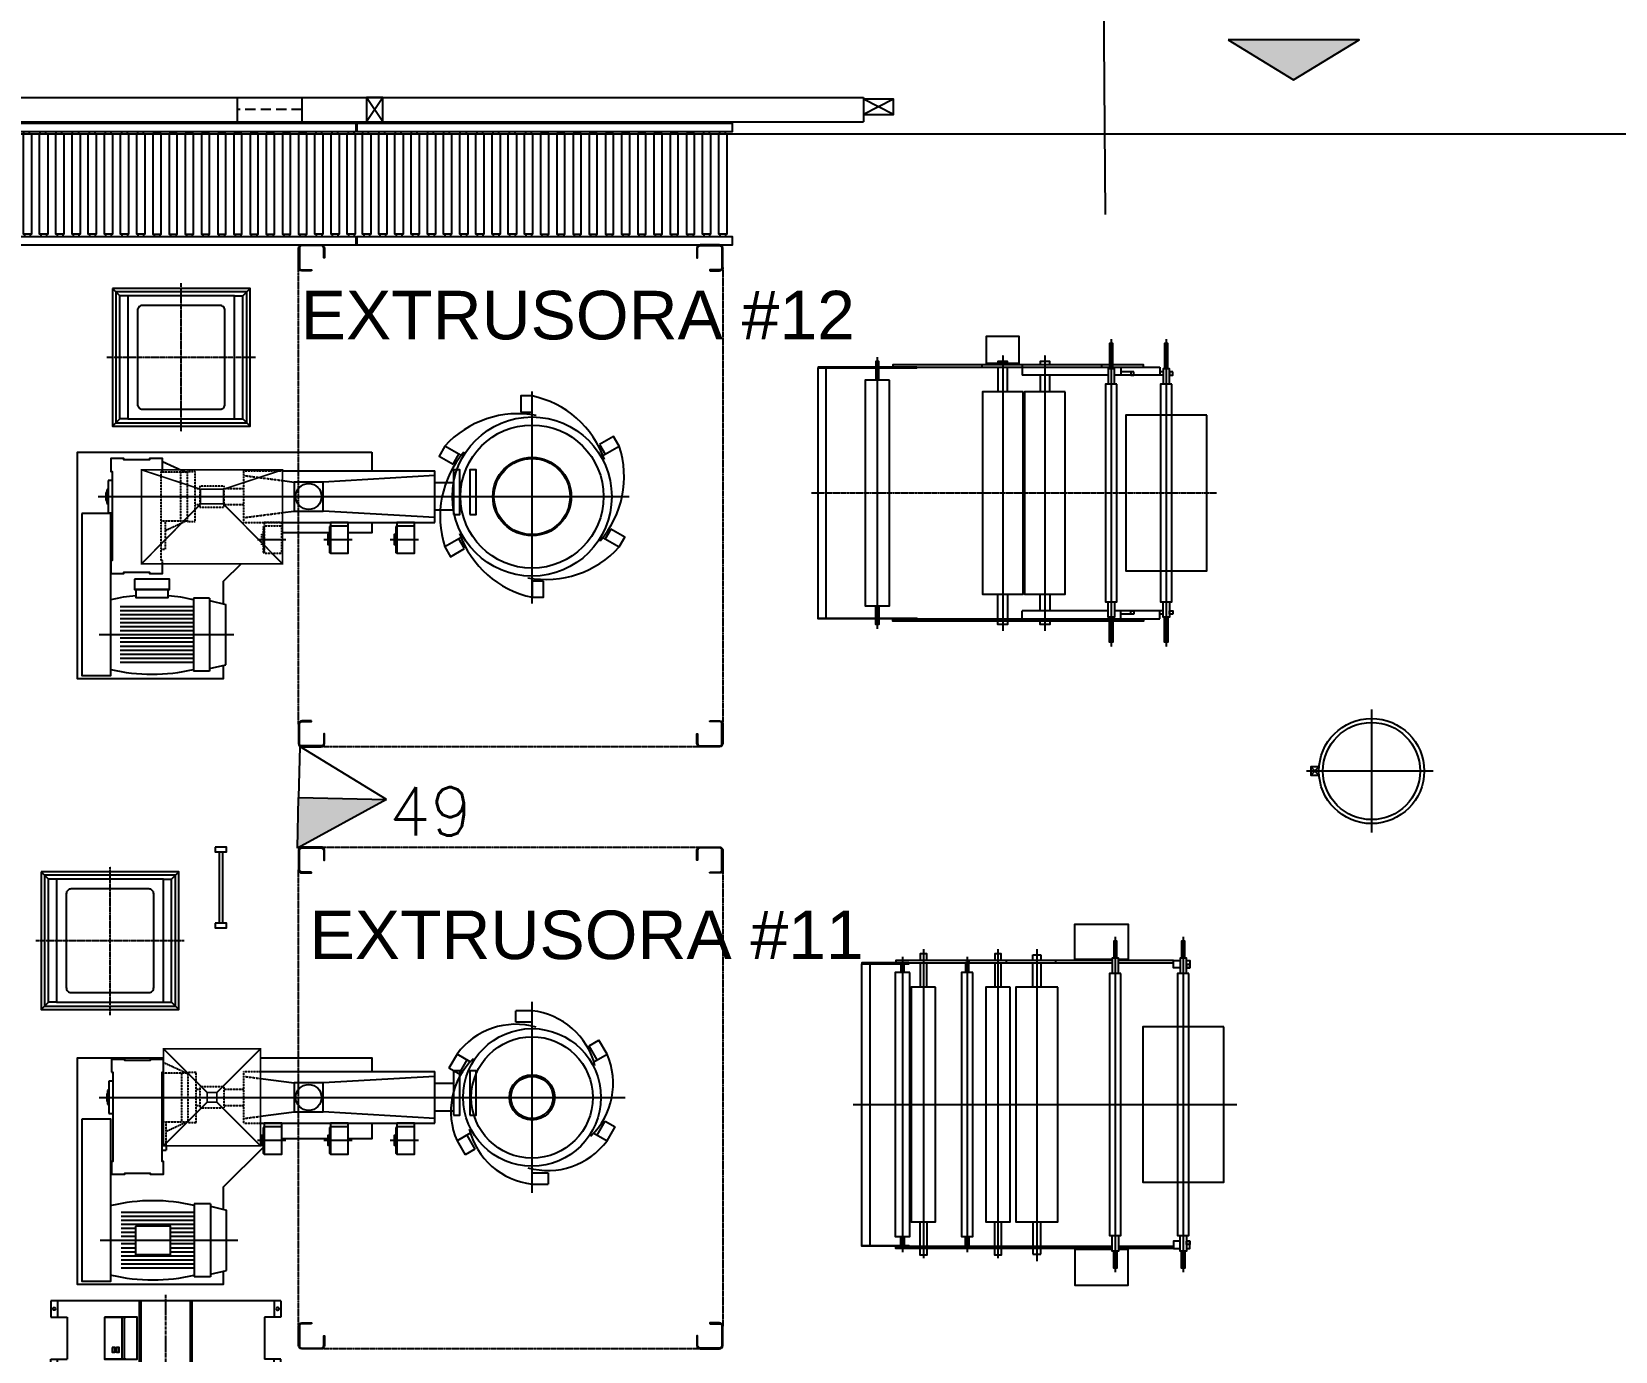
# Model space of a CAD drawing. Header units: millimetres. Extents: x -107 to 237943, y 136 to 168336.
# Drawn here: x 59590 to 69373, y 114194 to 122346 of the extents above; entities that cross this region are included whole.
import ezdxf

# ---------------------------------------------------------------- set-up
doc = ezdxf.new("R2010")
doc.units = ezdxf.units.MM
for name, pattern in [('CENTER2', [28.575, 19.05, -3.175, 3.175, -3.175]), ('DASHED2', [0.375, 0.25, -0.125]), ('HIDDEN2', [4.7625, 3.175, -1.5875])]:
    doc.linetypes.add(name, pattern=pattern)
for name, color, linetype in [('edificios', 7, 'Continuous'), ('estructura metálica', 7, 'Continuous'), ('Extintores CO2', 1, 'Continuous'), ('Extintores pqs', 5, 'Continuous'), ('Hidrantes', 5, 'Continuous'), ('maquinaria', 7, 'Continuous'), ('textos', 7, 'Continuous')]:
    doc.layers.add(name, color=color, linetype=linetype)
doc.layers.add('Evacuación', color=94, linetype='DASHED2', lineweight=35)
doc.layers.add('Línea Hidrante', color=1, linetype='Continuous', lineweight=60)
doc.styles.get("Standard").update_dxf_attribs({"font": 'romans.shx', "width": 0.87})
doc.styles.add('style1', font='arial.ttf')

# ---------------------------------------------------------------- blocks, each defined once
blk = doc.blocks.new('tr 1')
at = {"layer": 'maquinaria', "color": 34}
for p, q in [((-310, 2397.5), (-325, 2397.5)), ((310, 2402.5), (325, 2402.5)), ((-310, 2342.5), (-325, 2342.5)), ((-310, 2307.5), (-325, 2307.5)), ((310, 2342.5), (325, 2342.5)), ((310, 2307.5), (325, 2307.5)), ((-310, 2242.5), (-325, 2242.5)), ((-310, 2207.5), (-325, 2207.5)), ((310, 2242.5), (325, 2242.5)), ((310, 2207.5), (325, 2207.5)), ((-310, 2142.5), (-325, 2142.5)), ((-310, 2107.5), (-325, 2107.5)), ((310, 2142.5), (325, 2142.5)), ((310, 2107.5), (325, 2107.5)), ((-310, 2042.5), (-325, 2042.5)), ((-310, 2007.5), (-325, 2007.5)), ((310, 2042.5), (325, 2042.5)), ((310, 2007.5), (325, 2007.5)), ((-310, 1942.5), (-325, 1942.5)), ((-310, 1907.5), (-325, 1907.5)), ((310, 1942.5), (325, 1942.5)), ((310, 1907.5), (325, 1907.5)), ((-310, 1842.5), (-325, 1842.5)), ((-310, 1807.5), (-325, 1807.5)), ((310, 1842.5), (325, 1842.5)), ((310, 1807.5), (325, 1807.5)), ((-310, 1742.5), (-325, 1742.5)), ((-310, 1707.5), (-325, 1707.5)), ((310, 1742.5), (325, 1742.5)), ((310, 1707.5), (325, 1707.5)), ((-310, 1642.5), (-325, 1642.5)), ((-310, 1607.5), (-325, 1607.5)), ((310, 1642.5), (325, 1642.5)), ((310, 1607.5), (325, 1607.5)), ((-310, 1542.5), (-325, 1542.5)), ((-310, 1507.5), (-325, 1507.5)), ((310, 1542.5), (325, 1542.5)), ((310, 1507.5), (325, 1507.5)), ((-310, 1442.5), (-325, 1442.5)), ((-310, 1407.5), (-325, 1407.5)), ((310, 1442.5), (325, 1442.5)), ((310, 1407.5), (325, 1407.5)), ((-310, 1342.5), (-325, 1342.5)), ((-310, 1307.5), (-325, 1307.5)), ((310, 1342.5), (325, 1342.5)), ((310, 1307.5), (325, 1307.5)), ((-310, 1242.5), (-325, 1242.5)), ((-310, 1207.5), (-325, 1207.5)), ((310, 1242.5), (325, 1242.5)), ((310, 1207.5), (325, 1207.5)), ((-310, 1142.5), (-325, 1142.5)), ((-310, 1107.5), (-325, 1107.5)), ((310, 1142.5), (325, 1142.5)), ((310, 1107.5), (325, 1107.5)), ((-310, 1042.5), (-325, 1042.5)), ((-310, 1007.5), (-325, 1007.5)), ((310, 1042.5), (325, 1042.5)), ((310, 1007.5), (325, 1007.5)), ((-310, 942.5), (-325, 942.5)), ((-310, 907.5), (-325, 907.5)), ((310, 942.5), (325, 942.5)), ((310, 907.5), (325, 907.5)), ((-310, 842.5), (-325, 842.5)), ((-310, 807.5), (-325, 807.5)), ((310, 842.5), (325, 842.5)), ((310, 807.5), (325, 807.5)), ((-310, 742.5), (-325, 742.5)), ((-310, 707.5), (-325, 707.5)), ((310, 742.5), (325, 742.5)), ((310, 707.5), (325, 707.5)), ((-310, 642.5), (-325, 642.5)), ((-310, 602.5), (-325, 602.5)), ((310, 642.5), (325, 642.5)), ((310, 607.5), (325, 607.5)), ((-310, 537.5), (-325, 537.5)), ((-310, 502.5), (-325, 502.5)), ((310, 542.5), (325, 542.5)), ((310, 507.5), (325, 507.5)), ((-310, 437.5), (-325, 437.5)), ((-310, 402.5), (-325, 402.5)), ((310, 442.5), (325, 442.5)), ((310, 407.5), (325, 407.5)), ((-310, 337.5), (-325, 337.5)), ((-310, 302.5), (-325, 302.5)), ((310, 342.5), (325, 342.5)), ((310, 307.5), (325, 307.5)), ((-310, 237.5), (-325, 237.5)), ((-310, 202.5), (-325, 202.5)), ((310, 242.5), (325, 242.5)), ((310, 207.5), (325, 207.5)), ((-310, 137.5), (-325, 137.5)), ((-310, 102.5), (-325, 102.5)), ((310, 142.5), (325, 142.5)), ((310, 107.5), (325, 107.5)), ((-310, 37.5), (-325, 37.5)), ((-310, 2.5), (-325, 2.5)), ((310, 42.5), (325, 42.5)), ((310, 7.5), (325, 7.5))]:
    blk.add_line(p, q, dxfattribs=at)
for points in [[(-375, -5), (-325, -5), (-325, 2355), (-375, 2355)], [(-310, 2300), (-310, 2350), (310, 2350), (310, 2300)], [(325, -5), (375, -5), (375, 2355), (325, 2355)], [(-310, 2200), (-310, 2250), (310, 2250), (310, 2200)], [(-310, 2100), (-310, 2150), (310, 2150), (310, 2100)], [(-310, 2050), (-310, 2000), (310, 2000), (310, 2050)], [(-310, 1950), (-310, 1900), (310, 1900), (310, 1950)], [(-310, 1850), (-310, 1800), (310, 1800), (310, 1850)], [(-310, 1750), (-310, 1700), (310, 1700), (310, 1750)], [(-310, 1650), (-310, 1600), (310, 1600), (310, 1650)], [(-310, 1550), (-310, 1500), (310, 1500), (310, 1550)], [(-310, 1450), (-310, 1400), (310, 1400), (310, 1450)], [(-310, 1350), (-310, 1300), (310, 1300), (310, 1350)], [(-310, 1250), (-310, 1200), (310, 1200), (310, 1250)], [(-310, 1150), (-310, 1100), (310, 1100), (310, 1150)], [(-310, 1000), (-310, 1050), (310, 1050), (310, 1000)], [(-310, 900), (-310, 950), (310, 950), (310, 900)], [(-310, 800), (-310, 850), (310, 850), (310, 800)], [(-310, 700), (-310, 750), (310, 750), (310, 700)], [(-310, 600), (-310, 650), (310, 650), (310, 600)], [(-310, 500), (-310, 550), (310, 550), (310, 500)], [(-310, 400), (-310, 450), (310, 450), (310, 400)], [(-310, 300), (-310, 350), (310, 350), (310, 300)], [(-310, 200), (-310, 250), (310, 250), (310, 200)], [(-310, 100), (-310, 150), (310, 150), (310, 100)], [(-310, 0), (-310, 50), (310, 50), (310, 0)]]:
    blk.add_lwpolyline(points, close=True, dxfattribs=at)
blk = doc.blocks.new('tr 2')
at = {"layer": 'maquinaria', "color": 34}
for p, q in [((-310, 2242.5), (-325, 2242.5)), ((-310, 2207.5), (-325, 2207.5)), ((310, 2242.5), (325, 2242.5)), ((310, 2207.5), (325, 2207.5)), ((-310, 2142.5), (-325, 2142.5)), ((-310, 2107.5), (-325, 2107.5)), ((310, 2142.5), (325, 2142.5)), ((310, 2107.5), (325, 2107.5)), ((-310, 2042.5), (-325, 2042.5)), ((-310, 2007.5), (-325, 2007.5)), ((310, 2042.5), (325, 2042.5)), ((310, 2007.5), (325, 2007.5)), ((-310, 1942.5), (-325, 1942.5)), ((-310, 1907.5), (-325, 1907.5)), ((310, 1942.5), (325, 1942.5)), ((310, 1907.5), (325, 1907.5)), ((-310, 1842.5), (-325, 1842.5)), ((-310, 1807.5), (-325, 1807.5)), ((310, 1842.5), (325, 1842.5)), ((310, 1807.5), (325, 1807.5)), ((-310, 1742.5), (-325, 1742.5)), ((-310, 1707.5), (-325, 1707.5)), ((310, 1742.5), (325, 1742.5)), ((310, 1707.5), (325, 1707.5)), ((-310, 1642.5), (-325, 1642.5)), ((-310, 1607.5), (-325, 1607.5)), ((310, 1642.5), (325, 1642.5)), ((310, 1607.5), (325, 1607.5)), ((-310, 1542.5), (-325, 1542.5)), ((-310, 1507.5), (-325, 1507.5)), ((310, 1542.5), (325, 1542.5)), ((310, 1507.5), (325, 1507.5)), ((-310, 1442.5), (-325, 1442.5)), ((-310, 1407.5), (-325, 1407.5)), ((310, 1442.5), (325, 1442.5)), ((310, 1407.5), (325, 1407.5)), ((-310, 1342.5), (-325, 1342.5)), ((-310, 1307.5), (-325, 1307.5)), ((310, 1342.5), (325, 1342.5)), ((310, 1307.5), (325, 1307.5)), ((-310, 1242.5), (-325, 1242.5)), ((-310, 1207.5), (-325, 1207.5)), ((310, 1242.5), (325, 1242.5)), ((310, 1207.5), (325, 1207.5)), ((-310, 1142.5), (-325, 1142.5)), ((-310, 1107.5), (-325, 1107.5)), ((310, 1142.5), (325, 1142.5)), ((310, 1107.5), (325, 1107.5)), ((-310, 1042.5), (-325, 1042.5)), ((-310, 1007.5), (-325, 1007.5)), ((310, 1042.5), (325, 1042.5)), ((310, 1007.5), (325, 1007.5)), ((-310, 942.5), (-325, 942.5)), ((-310, 907.5), (-325, 907.5)), ((310, 942.5), (325, 942.5)), ((310, 907.5), (325, 907.5)), ((-310, 842.5), (-325, 842.5)), ((-310, 807.5), (-325, 807.5)), ((310, 842.5), (325, 842.5)), ((310, 807.5), (325, 807.5)), ((-310, 742.5), (-325, 742.5)), ((-310, 707.5), (-325, 707.5)), ((310, 742.5), (325, 742.5)), ((310, 707.5), (325, 707.5)), ((-310, 642.5), (-325, 642.5)), ((-310, 602.5), (-325, 602.5)), ((310, 642.5), (325, 642.5)), ((310, 607.5), (325, 607.5)), ((-310, 537.5), (-325, 537.5)), ((-310, 502.5), (-325, 502.5)), ((310, 542.5), (325, 542.5)), ((310, 507.5), (325, 507.5)), ((-310, 437.5), (-325, 437.5)), ((-310, 402.5), (-325, 402.5)), ((310, 442.5), (325, 442.5)), ((310, 407.5), (325, 407.5)), ((-310, 337.5), (-325, 337.5)), ((-310, 302.5), (-325, 302.5)), ((310, 342.5), (325, 342.5)), ((310, 307.5), (325, 307.5)), ((-310, 237.5), (-325, 237.5)), ((-310, 202.5), (-325, 202.5)), ((310, 242.5), (325, 242.5)), ((310, 207.5), (325, 207.5)), ((-310, 137.5), (-325, 137.5)), ((-310, 102.5), (-325, 102.5)), ((310, 142.5), (325, 142.5)), ((310, 107.5), (325, 107.5)), ((-310, 37.5), (-325, 37.5)), ((310, 42.5), (325, 42.5))]:
    blk.add_line(p, q, dxfattribs=at)
for points in [[(-375, -35), (-325, -35), (-325, 2285), (-375, 2285)], [(325, -35), (375, -35), (375, 2285), (325, 2285)], [(-310, 2200), (-310, 2250), (310, 2250), (310, 2200)], [(-310, 2100), (-310, 2150), (310, 2150), (310, 2100)], [(-310, 2050), (-310, 2000), (310, 2000), (310, 2050)], [(-310, 1950), (-310, 1900), (310, 1900), (310, 1950)], [(-310, 1850), (-310, 1800), (310, 1800), (310, 1850)], [(-310, 1750), (-310, 1700), (310, 1700), (310, 1750)], [(-310, 1650), (-310, 1600), (310, 1600), (310, 1650)], [(-310, 1550), (-310, 1500), (310, 1500), (310, 1550)], [(-310, 1450), (-310, 1400), (310, 1400), (310, 1450)], [(-310, 1350), (-310, 1300), (310, 1300), (310, 1350)], [(-310, 1250), (-310, 1200), (310, 1200), (310, 1250)], [(-310, 1150), (-310, 1100), (310, 1100), (310, 1150)], [(-310, 1000), (-310, 1050), (310, 1050), (310, 1000)], [(-310, 900), (-310, 950), (310, 950), (310, 900)], [(-310, 800), (-310, 850), (310, 850), (310, 800)], [(-310, 700), (-310, 750), (310, 750), (310, 700)], [(-310, 600), (-310, 650), (310, 650), (310, 600)], [(-310, 500), (-310, 550), (310, 550), (310, 500)], [(-310, 400), (-310, 450), (310, 450), (310, 400)], [(-310, 300), (-310, 350), (310, 350), (310, 300)], [(-310, 200), (-310, 250), (310, 250), (310, 200)], [(-310, 100), (-310, 150), (310, 150), (310, 100)], [(-310, 0), (-310, 50), (310, 50), (310, 0)]]:
    blk.add_lwpolyline(points, close=True, dxfattribs=at)
blk = doc.blocks.new('dmp 1')
at = {"color": 156}
for p, q in [((-405, 405), (-425, 425)), ((-380, 380), (-405, 405)), ((380, 380), (405, 405)), ((405, 405), (425, 425)), ((380, 380), (-380, 380)), ((-380, 330), (-380, 380)), ((380, 330), (380, 380)), ((-380, -380), (-405, -405)), ((-380, -330), (-380, -380)), ((380, -380), (-380, -380)), ((380, -330), (380, -380)), ((380, -380), (405, -405)), ((-405, -405), (-425, -425)), ((405, -405), (425, -425))]:
    blk.add_line(p, q, dxfattribs=at)
at = {"linetype": 'CENTER2', "ltscale": 0.1}
for p, q in [((0, 459), (0, -459)), ((459, 0), (-459, 0))]:
    blk.add_line(p, q, dxfattribs=at)
at = {"color": 156}
for points in [[(-425, -425), (425, -425), (425, 425), (-425, 425)], [(-405, -405), (405, -405), (405, 405), (-405, 405)], [(-380, -330), (380, -330), (380, 330), (-380, 330)]]:
    blk.add_lwpolyline(points, close=True, dxfattribs=at)
blk.add_lwpolyline([(-290, -270), (290, -270, 0.414214), (320, -240), (320, 240, 0.414214), (290, 270), (-290, 270, 0.414214), (-320, 240), (-320, -240, 0.414214)], format="xyb", close=True, dxfattribs=at)
blk = doc.blocks.new('reb-12')
at = {"layer": 'maquinaria', "linetype": 'CENTER2', "ltscale": 0.05}
for p, q in [((-340, 950.9), (-340, -950.9)), ((0, 950.9), (0, -950.9)), ((-1785, 838.3), (-1785, -838.3)), ((-1010, 851.4), (-1010, -851.4)), ((-750, 851.4), (-750, -851.4))]:
    blk.add_line(p, q, dxfattribs=at)
at = {"layer": 'maquinaria', "color": 146}
for p, q in [((-1140, 792.5), (-1140, 777.5)), ((-1010, 792.5), (-1010, 777.5)), ((-890, 792.5), (-890, 777.5)), ((-400, 792.5), (-400, 777.5)), ((-2150, -772.5), (-2150, 772.5)), ((-2100, -772.5), (-2100, 772.5)), ((-890, 777.5), (-890, 727.5)), ((-360, 727.5), (-890, 727.5)), ((-20, 727.5), (-320, 727.5)), ((-280, 777.5), (-280, 727.5)), ((-220, 747.5), (-280, 747.5)), ((-140, 777.5), (-40, 777.5)), ((-40, 777.5), (-40, 727.5)), ((-20, 747.5), (-40, 747.5)), ((-1140, -777.5), (-1140, -792.5)), ((-1010, -792.5), (-1010, -777.5)), ((-360, -727.5), (-890, -727.5)), ((-890, -792.5), (-890, -727.5)), ((-400, -792.5), (-400, -777.5)), ((-20, -727.5), (-320, -727.5)), ((-280, -777.5), (-280, -727.5)), ((-220, -747.5), (-280, -747.5)), ((-140, -777.5), (-40, -777.5)), ((-40, -777.5), (-40, -727.5)), ((-20, -747.5), (-40, -747.5))]:
    blk.add_line(p, q, dxfattribs=at)
at = {"layer": 'maquinaria', "linetype": 'CENTER2', "ltscale": 0.1}
blk.add_line((-2191.4, 0), (309.2, 0), dxfattribs=at)
at = {"layer": 'maquinaria', "color": 146}
for points in [[(-910, 799.5), (-1110, 799.5), (-1110, 969.5), (-910, 969.5)], [(-1540, 777.5), (-2150, 777.5), (-2150, 772.5), (-1540, 772.5)], [(-200, 747.5), (-220, 747.5), (-220, 727.5), (-200, 727.5)], [(40, 747.5), (20, 747.5), (20, 727.5), (40, 727.5)], [(-1540, -777.5), (-2150, -777.5), (-2150, -772.5), (-1540, -772.5)], [(-200, -747.5), (-220, -747.5), (-220, -727.5), (-200, -727.5)], [(40, -747.5), (20, -747.5), (20, -727.5), (40, -727.5)]]:
    blk.add_lwpolyline(points, close=True, dxfattribs=at)
at = {"layer": 'maquinaria'}
for points in [[(-330, 767.5), (-330, 922.5), (-350, 922.5), (-350, 767.5)], [(10, 767.5), (10, 922.5), (-10, 922.5), (-10, 767.5)], [(-1775, 697.5), (-1775, 812.5), (-1795, 812.5), (-1795, 697.5)], [(-980, 792.5), (-980, 812.5), (-1040, 812.5), (-1040, 792.5)], [(-720, 792.5), (-720, 812.5), (-780, 812.5), (-780, 792.5)], [(-1040, 777.5), (-1040, 625)], [(-980, 625), (-980, 777.5)], [(-780, 727.5), (-780, 625)], [(-720, 625), (-720, 727.5)], [(-320, 672.5), (-320, 767.5), (-360, 767.5), (-360, 672.5)], [(20, 672.5), (20, 767.5), (-20, 767.5), (-20, 672.5)], [(-1040, -777.5), (-1040, -625)], [(-980, -625), (-980, -777.5)], [(-780, -727.5), (-780, -625)], [(-720, -625), (-720, -727.5)], [(-320, -672.5), (-320, -767.5), (-360, -767.5), (-360, -672.5)], [(20, -672.5), (20, -767.5), (-20, -767.5), (-20, -672.5)], [(-1775, -697.5), (-1775, -812.5), (-1795, -812.5), (-1795, -697.5)], [(-330, -767.5), (-330, -922.5), (-350, -922.5), (-350, -767.5)], [(10, -767.5), (10, -922.5), (-10, -922.5), (-10, -767.5)], [(-980, -792.5), (-980, -812.5), (-1040, -812.5), (-1040, -792.5)], [(-720, -792.5), (-720, -812.5), (-780, -812.5), (-780, -792.5)]]:
    blk.add_lwpolyline(points, dxfattribs=at)
at = {"layer": 'maquinaria', "color": 146}
for points in [[(-350, 792.5), (-1690, 792.5), (-1690, 777.5), (-350, 777.5)], [(-330, 777.5), (-140, 777.5), (-140, 792.5), (-330, 792.5)], [(-350, -792.5), (-1690, -792.5), (-1690, -777.5), (-350, -777.5)], [(-330, -777.5), (-140, -777.5), (-140, -792.5), (-330, -792.5)]]:
    blk.add_lwpolyline(points, dxfattribs=at)
at = {"layer": 'maquinaria'}
for points in [[(-1710, 697.5), (-1860, 697.5), (-1860, -697.5), (-1710, -697.5)], [(-885, 625), (-1135, 625), (-1135, -625), (-885, -625)], [(-625, 625), (-875, 625), (-875, -625), (-625, -625)], [(-305, 672.5), (-375, 672.5), (-375, -672.5), (-305, -672.5)], [(35, 672.5), (-35, 672.5), (-35, -672.5), (35, -672.5)]]:
    blk.add_lwpolyline(points, close=True, dxfattribs=at)
at = {"layer": 'maquinaria', "color": 4}
blk.add_lwpolyline([(250, 480), (-250, 480), (-250, -480), (250, -480)], close=True, dxfattribs=at)
blk = doc.blocks.new('reb-11')
at = {"layer": 'maquinaria', "linetype": 'CENTER2', "ltscale": 0.05}
for p, q in [((-420, 1035), (-420, -1035)), ((0, 1035), (0, -1035)), ((-1735, 911.8), (-1735, -911.8)), ((-1605, 959.8), (-1605, -949.5)), ((-1335, 911.8), (-1335, -911.8)), ((-1145, 959.8), (-1145, -949.5)), ((-905, 959.5), (-905, -968.4))]:
    blk.add_line(p, q, dxfattribs=at)
at = {"layer": 'maquinaria', "color": 146}
for p, q in [((-1325, 890), (-1325, 875)), ((-1095, 890), (-1095, 875)), ((-790, 890), (-790, 875)), ((-1985, -870), (-1985, 870)), ((-1935, -870), (-1935, 870)), ((-1325, -890), (-1325, -875)), ((-1095, -890), (-1095, -875)), ((-790, -890), (-790, -875))]:
    blk.add_line(p, q, dxfattribs=at)
at = {"layer": 'maquinaria'}
for p, q in [((-930, 925), (-880, 925)), ((-930, 890), (-930, 925)), ((-880, 925), (-880, 890)), ((-930, 725), (-930, 875)), ((-880, 875), (-880, 725)), ((-930, -725), (-930, -875)), ((-880, -875), (-880, -725)), ((-930, -890), (-930, -925)), ((-930, -925), (-880, -925)), ((-880, -925), (-880, -890))]:
    blk.add_line(p, q, dxfattribs=at)
at = {"layer": 'maquinaria', "linetype": 'CENTER2', "ltscale": 0.2}
blk.add_line((-2038.4, 0), (330.3, 0), dxfattribs=at)
at = {"layer": 'maquinaria', "color": 146}
for points in [[(-440, 895), (-670, 895), (-670, 1115), (-340, 1115), (-340, 895), (-400, 895)], [(-440, 890), (-1775, 890), (-1775, 875), (-440, 875)], [(-400, 875), (-60, 875), (-60, 890), (-400, 890)], [(-20, 845), (-60, 845), (-60, 890), (-20, 890)], [(20, 890), (40, 890), (40, 845), (20, 845)], [(-440, -890), (-1775, -890), (-1775, -875), (-440, -875)], [(-400, -875), (-60, -875), (-60, -890), (-400, -890)], [(-20, -845), (-60, -845), (-60, -890), (-20, -890)], [(20, -890), (40, -890), (40, -845), (20, -845)], [(-440, -895), (-670, -895), (-670, -1115), (-340, -1115), (-340, -895), (-400, -895)]]:
    blk.add_lwpolyline(points, dxfattribs=at)
at = {"layer": 'maquinaria'}
for points in [[(-410, 905), (-410, 1010), (-430, 1010), (-430, 905)], [(10, 905), (10, 1010), (-10, 1010), (-10, 905)], [(-1585, 890), (-1585, 930), (-1625, 930), (-1625, 890)], [(-1125, 890), (-1125, 930), (-1165, 930), (-1165, 890)], [(-400, 810), (-400, 905), (-440, 905), (-440, 810)], [(20, 810), (20, 905), (-20, 905), (-20, 810)], [(-1725, 815), (-1725, 875), (-1745, 875), (-1745, 815)], [(-1625, 875), (-1625, 725)], [(-1585, 725), (-1585, 875)], [(-1325, 815), (-1325, 875), (-1345, 875), (-1345, 815)], [(-1165, 875), (-1165, 725)], [(-1125, 725), (-1125, 875)], [(-1625, -875), (-1625, -725)], [(-1585, -725), (-1585, -875)], [(-1165, -875), (-1165, -725)], [(-1125, -725), (-1125, -875)], [(-1725, -815), (-1725, -875), (-1745, -875), (-1745, -815)], [(-1325, -815), (-1325, -875), (-1345, -875), (-1345, -815)], [(-400, -810), (-400, -905), (-440, -905), (-440, -810)], [(20, -810), (20, -905), (-20, -905), (-20, -810)], [(-1585, -890), (-1585, -930), (-1625, -930), (-1625, -890)], [(-1125, -890), (-1125, -930), (-1165, -930), (-1165, -890)], [(-410, -905), (-410, -1010), (-430, -1010), (-430, -905)], [(10, -905), (10, -1010), (-10, -1010), (-10, -905)]]:
    blk.add_lwpolyline(points, dxfattribs=at)
at = {"layer": 'maquinaria', "color": 146}
for points in [[(-1695, 875), (-1985, 875), (-1985, 870), (-1695, 870)], [(40, 865), (20, 865), (20, 845), (40, 845)], [(-1695, -875), (-1985, -875), (-1985, -870), (-1695, -870)], [(40, -865), (20, -865), (20, -845), (40, -845)]]:
    blk.add_lwpolyline(points, close=True, dxfattribs=at)
at = {"layer": 'maquinaria'}
for points in [[(-1690, 815), (-1780, 815), (-1780, -815), (-1690, -815)], [(-1300, 815), (-1370, 815), (-1370, -815), (-1300, -815)], [(-385, 810), (-455, 810), (-455, -810), (-385, -810)], [(35, 810), (-35, 810), (-35, -810), (35, -810)], [(-1530, 725), (-1680, 725), (-1680, -725), (-1530, -725)], [(-1070, 725), (-1220, 725), (-1220, -725), (-1070, -725)], [(-775, 725), (-1035, 725), (-1035, -725), (-775, -725)]]:
    blk.add_lwpolyline(points, close=True, dxfattribs=at)
at = {"layer": 'maquinaria', "color": 4}
blk.add_lwpolyline([(250, 480), (-250, 480), (-250, -480), (250, -480)], close=True, dxfattribs=at)
blk = doc.blocks.new('mezc 5')
at = {"layer": 'maquinaria'}
for p, q in [((710, 0), (-710, 0)), ((-710, 0), (-710, -100)), ((-670, 0), (-670, -100)), ((-162.5, -460), (-162.5, 0)), ((-152.5, -460), (-152.5, 0)), ((152.5, -460), (152.5, 0)), ((162.5, -460), (162.5, 0)), ((670, 0), (670, -100)), ((710, 0), (710, -100)), ((-710, -100), (-610, -100)), ((-610, -100), (-610, -360)), ((-378.2, -100), (-246.5, -100)), ((-269.5, -360), (-269.5, -100)), ((-256.2, -360), (-256.2, -100)), ((610, -100), (610, -360)), ((710, -100), (610, -100)), ((-710, -460), (-710, -360)), ((-710, -360), (-610, -360)), ((-670, -460), (-670, -360)), ((-246.5, -360), (-378.2, -360)), ((710, -360), (610, -360)), ((670, -460), (670, -360)), ((710, -460), (710, -360)), ((710, -460), (-710, -460)), ((-610, -760), (-610, -460)), ((-20, -560), (-20, -460)), ((20, -560), (20, -460)), ((510, -1260), (510, -460)), ((610, -1260), (610, -460)), ((255.1, -560), (-301.1, -560)), ((-446.7, -765), (-446.7, -760)), ((-610, -1260), (-610, -960)), ((-446.7, -960), (-446.7, -955)), ((-301.1, -1160), (255.1, -1160)), ((-20, -1291.8), (-20, -1160)), ((20, -1291.8), (20, -1160)), ((-20, -1260), (-710, -1260)), ((-710, -1260), (-710, -1360)), ((-670, -1260), (-670, -1360)), ((-152.5, -1360), (-152.5, -1260)), ((710, -1260), (20, -1260)), ((152.5, -1360), (152.5, -1260)), ((670, -1360), (670, -1260)), ((710, -1360), (710, -1260)), ((-710, -1360), (-20, -1360)), ((-112, -1335.6), (-112, -1284.4)), ((-108, -1280.4), (-68, -1280.4)), ((-68, -1339.6), (-108, -1339.6)), ((-68, -1280.4), (-68, -1339.6)), ((-20, -1376.8), (-20, -1328.2)), ((20, -1376.8), (20, -1328.2)), ((20, -1360), (710, -1360)), ((108, -1280.4), (68, -1280.4)), ((68, -1280.4), (68, -1339.6)), ((68, -1339.6), (108, -1339.6)), ((112, -1335.6), (112, -1284.4)), ((20, -1376.8), (-20, -1376.8))]:
    blk.add_line(p, q, dxfattribs=at)
at = {"layer": 'maquinaria', "linetype": 'CENTER2'}
blk.add_line((0, -1406.1), (0, 37), dxfattribs=at)
at = {"layer": 'maquinaria'}
for points in [[(-680.7, -50), (-685.4, -58), (-694.6, -58), (-699.3, -50), (-694.6, -42), (-685.4, -42)], [(680.7, -50), (685.4, -58), (694.6, -58), (699.3, -50), (694.6, -42), (685.4, -42)], [(-378.2, -100), (-378.2, -360), (-176.5, -360), (-176.5, -100)], [(-680.7, -410), (-685.4, -402), (-694.6, -402), (-699.3, -410), (-694.6, -418), (-685.4, -418)], [(680.7, -410), (685.4, -402), (694.6, -402), (699.3, -410), (694.6, -418), (685.4, -418)], [(-680.7, -1310), (-685.4, -1302), (-694.6, -1302), (-699.3, -1310), (-694.6, -1318), (-685.4, -1318)], [(-95.6, -1306.8), (-90, -1303.5), (-84.4, -1306.8), (-84.4, -1313.2), (-90, -1316.5), (-95.6, -1313.2)], [(95.6, -1306.8), (90, -1303.5), (84.4, -1306.8), (84.4, -1313.2), (90, -1316.5), (95.6, -1313.2)], [(680.7, -1310), (685.4, -1302), (694.6, -1302), (699.3, -1310), (694.6, -1318), (685.4, -1318)]]:
    blk.add_lwpolyline(points, close=True, dxfattribs=at)
at = {"layer": 'maquinaria', "color": 84}
blk.add_lwpolyline([(-330.8, -287.7), (-330.8, -317.7), (-314.2, -317.7), (-314.2, -287.7)], close=True, dxfattribs=at)
at = {"layer": 'maquinaria', "color": 2}
blk.add_lwpolyline([(-305.8, -287.7), (-305.8, -317.7), (-314.2, -317.7), (-314.2, -287.7)], close=True, dxfattribs=at)
at = {"layer": 'maquinaria', "color": 1}
blk.add_lwpolyline([(-305.8, -287.7), (-305.8, -317.7), (-288.6, -317.7), (-288.6, -287.7)], close=True, dxfattribs=at)
at = {"layer": 'maquinaria', "color": 156}
for points in [[(398.7, -622), (398.7, -465), (-605, -465), (-605, -760)], [(-605, -960), (-605, -1255), (398.7, -1255), (398.7, -1098)]]:
    blk.add_lwpolyline(points, dxfattribs=at)
at = {"layer": 'maquinaria'}
for points in [[(-446.7, -760), (-624.3, -760, 0.093536), (-624.3, -960), (-446.7, -960)], [(-446.7, -765), (-620.1, -765, 0.089627), (-620.1, -955), (-446.7, -955)]]:
    blk.add_lwpolyline(points, format="xyb", dxfattribs=at)
for centre, radius in [((-90, -1310), 10.8), ((-90, -1310), 6.47), ((90, -1310), 10.8), ((90, -1310), 6.47)]:
    blk.add_circle(centre, radius, dxfattribs=at)
for centre, radius, start, end in [((-108, -1284.4), 4, 90, 180), ((-108, -1335.6), 4, 180, 270), ((5.3, -1077.9), 215.3, 250.09429, 268.58502), ((5.3, -1542.1), 215.3, 91.41498, 109.90571), ((-5.3, -1077.9), 215.3, 271.41498, 289.90571), ((-5.3, -1542.1), 215.3, 70.09429, 88.58502), ((108, -1284.4), 4, 0, 90), ((108, -1335.6), 4, 270, 0)]:
    blk.add_arc(centre, radius, start, end, dxfattribs=at)
for centre, start_param, end_param in [((-301.1, -860), 5.052226, 10.655737), ((255.1, -860), 0, 3.141593), ((-301.1, -860), 4.390176, 5.034602)]:
    blk.add_ellipse(centre, major_axis=(0, -300), ratio=0.786333, start_param=start_param, end_param=end_param, dxfattribs=at)
blk = doc.blocks.new('A$C375343D7')
at = {"layer": 'Extintores pqs', "lineweight": -2}
blk.add_hatch(color=256, dxfattribs=at).paths.add_polyline_path([(0, 0.9), (0, 0), (0.52, 0)])
for p, q in [((0, 0.9), (-0.52, 0)), ((0, 0), (0, 0.9)), ((0, 0.9), (0.52, 0)), ((-0.52, 0), (0, 0)), ((0.52, 0), (0, 0))]:
    blk.add_line(p, q, dxfattribs=at)

msp = doc.modelspace()

# ---------------------------------------------------------------- hatches: boundary and pattern name
h = msp.add_hatch(color=256)
h.dxf.hatch_style = 1
h.paths.add_polyline_path([(66980.6, 122295.3), (67385.6, 122048), (67790.7, 122295.3)])

# ---------------------------------------------------------------- linework, layer by layer
at = {"linetype": 'CENTER2', "ltscale": 0.2}
for p, q in [((67866.7, 118159.3), (67866.7, 117398.6)), ((68246.4, 117778.9), (67465, 117778.9))]:
    msp.add_line(p, q, dxfattribs=at)
at = {"color": 106}
for p, q in [((67541.7, 117753.9), (67491.7, 117803.9)), ((67491.7, 117753.9), (67541.7, 117803.9))]:
    msp.add_line(p, q, dxfattribs=at)
at = {"color": 0}
msp.add_lwpolyline([(66980.6, 122295.3), (67385.6, 122048), (67790.7, 122295.3)], close=True, dxfattribs=at)
at = {"color": 106}
msp.add_lwpolyline([(67541.7, 117803.9), (67491.7, 117803.9), (67491.7, 117753.9), (67541.7, 117753.9)], close=True, dxfattribs=at)
for radius in [325, 300]:
    msp.add_circle((67866.7, 117778.9), radius, dxfattribs=at)
at = {"layer": 'edificios'}
for p, q in [((58828.7, 121939.3), (64728.7, 121939.3)), ((60858.7, 121939.3), (60858.7, 121789.3)), ((61258.7, 121939.3), (61258.7, 121789.3)), ((58828.7, 121789.3), (64728.7, 121789.3))]:
    msp.add_line(p, q, dxfattribs=at)
at = {"layer": 'edificios', "color": 0}
for p, q in [((61758.7, 121939.3), (61658.7, 121789.3)), ((61758.7, 121789.3), (61658.7, 121939.3)), ((64728.7, 121939.3), (64728.7, 121789.3))]:
    msp.add_line(p, q, dxfattribs=at)
at = {"layer": 'edificios', "linetype": 'HIDDEN2', "ltscale": 20}
msp.add_line((61258.7, 121864.3), (60858.7, 121864.3), dxfattribs=at)
at = {"layer": 'edificios', "color": 0}
msp.add_lwpolyline([(61658.7, 121939.3), (61658.7, 121789.3), (61758.7, 121789.3), (61758.7, 121939.3)], close=True, dxfattribs=at)
at = {"layer": 'estructura metálica', "color": 5}
for p, q in [((64913.7, 121929.3), (64728.7, 121834.3)), ((64913.7, 121834.3), (64728.7, 121929.3))]:
    msp.add_line(p, q, dxfattribs=at)
at = {"layer": 'estructura metálica', "color": 5, "linetype": 'CENTER2', "ltscale": 0.2}
msp.add_line((61378.7, 121029.3), (63718.7, 121029.3), dxfattribs=at)
at = {"layer": 'estructura metálica', "color": 5, "linetype": 'CENTER2', "ltscale": 0.1}
for p, q in [((61238.7, 118069.3), (61238.7, 120889.3)), ((63858.7, 120889.3), (63858.7, 118069.3)), ((63718.7, 117929.3), (61378.7, 117929.3)), ((61378.7, 117309.3), (63718.7, 117309.3)), ((61238.7, 114349.3), (61238.7, 117169.3)), ((63858.7, 117169.3), (63858.7, 114349.3)), ((63718.7, 114209.3), (61378.7, 114209.3))]:
    msp.add_line(p, q, dxfattribs=at)
at = {"layer": 'estructura metálica', "color": 40}
for p, q in [((60748.7, 117279.3), (60748.7, 116839.3)), ((60768.7, 117279.3), (60768.7, 116839.3))]:
    msp.add_line(p, q, dxfattribs=at)
at = {"layer": 'estructura metálica', "color": 5}
msp.add_lwpolyline([(64728.7, 121929.3), (64728.7, 121834.3), (64913.7, 121834.3), (64913.7, 121929.3)], close=True, dxfattribs=at)
for points in [[(61318.7, 120869.3), (61258.7, 120869.3, -0.414214), (61238.7, 120889.3), (61238.7, 121009.3, -0.414214), (61258.7, 121029.3), (61378.7, 121029.3, -0.414214), (61398.7, 121009.3), (61398.7, 120949.3), (61393.7, 120949.3), (61393.7, 121009.3, 0.414214), (61378.7, 121024.3), (61258.7, 121024.3, 0.414214), (61243.7, 121009.3), (61243.7, 120889.3, 0.414214), (61258.7, 120874.3), (61318.7, 120874.3)], [(63778.7, 120869.3), (63838.7, 120869.3, 0.414214), (63858.7, 120889.3), (63858.7, 121009.3, 0.414214), (63838.7, 121029.3), (63718.7, 121029.3, 0.414214), (63698.7, 121009.3), (63698.7, 120949.3), (63703.7, 120949.3), (63703.7, 121009.3, -0.414214), (63718.7, 121024.3), (63838.7, 121024.3, -0.414214), (63853.7, 121009.3), (63853.7, 120889.3, -0.414214), (63838.7, 120874.3), (63778.7, 120874.3)], [(61318.7, 118089.3), (61258.7, 118089.3, 0.414214), (61238.7, 118069.3), (61238.7, 117949.3, 0.414214), (61258.7, 117929.3), (61378.7, 117929.3, 0.414214), (61398.7, 117949.3), (61398.7, 118009.3), (61393.7, 118009.3), (61393.7, 117949.3, -0.414214), (61378.7, 117934.3), (61258.7, 117934.3, -0.414214), (61243.7, 117949.3), (61243.7, 118069.3, -0.414214), (61258.7, 118084.3), (61318.7, 118084.3)], [(63778.7, 118089.3), (63838.7, 118089.3, -0.414214), (63858.7, 118069.3), (63858.7, 117949.3, -0.414214), (63838.7, 117929.3), (63718.7, 117929.3, -0.414214), (63698.7, 117949.3), (63698.7, 118009.3), (63703.7, 118009.3), (63703.7, 117949.3, 0.414214), (63718.7, 117934.3), (63838.7, 117934.3, 0.414214), (63853.7, 117949.3), (63853.7, 118069.3, 0.414214), (63838.7, 118084.3), (63778.7, 118084.3)], [(61318.7, 117154.3), (61258.7, 117154.3, -0.414214), (61243.7, 117169.3), (61243.7, 117289.3, -0.414214), (61258.7, 117304.3), (61378.7, 117304.3, -0.414214), (61393.7, 117289.3), (61393.7, 117229.3), (61398.7, 117229.3), (61398.7, 117289.3, 0.414214), (61378.7, 117309.3), (61258.7, 117309.3, 0.414214), (61238.7, 117289.3), (61238.7, 117169.3, 0.414214), (61258.7, 117149.3), (61318.7, 117149.3)], [(63778.7, 117154.3), (63838.7, 117154.3, 0.414214), (63853.7, 117169.3), (63853.7, 117289.3, 0.414214), (63838.7, 117304.3), (63718.7, 117304.3, 0.414214), (63703.7, 117289.3), (63703.7, 117229.3), (63698.7, 117229.3), (63698.7, 117289.3, -0.414214), (63718.7, 117309.3), (63838.7, 117309.3, -0.414214), (63858.7, 117289.3), (63858.7, 117169.3, -0.414214), (63838.7, 117149.3), (63778.7, 117149.3)], [(61318.7, 114364.3), (61258.7, 114364.3, 0.414214), (61243.7, 114349.3), (61243.7, 114229.3, 0.414214), (61258.7, 114214.3), (61378.7, 114214.3, 0.414214), (61393.7, 114229.3), (61393.7, 114289.3), (61398.7, 114289.3), (61398.7, 114229.3, -0.414214), (61378.7, 114209.3), (61258.7, 114209.3, -0.414214), (61238.7, 114229.3), (61238.7, 114349.3, -0.414214), (61258.7, 114369.3), (61318.7, 114369.3)], [(63778.7, 114364.3), (63838.7, 114364.3, -0.414214), (63853.7, 114349.3), (63853.7, 114229.3, -0.414214), (63838.7, 114214.3), (63718.7, 114214.3, -0.414214), (63703.7, 114229.3), (63703.7, 114289.3), (63698.7, 114289.3), (63698.7, 114229.3, 0.414214), (63718.7, 114209.3), (63838.7, 114209.3, 0.414214), (63858.7, 114229.3), (63858.7, 114349.3, 0.414214), (63838.7, 114369.3), (63778.7, 114369.3)]]:
    msp.add_lwpolyline(points, format="xyb", close=True, dxfattribs=at)
at = {"layer": 'estructura metálica', "color": 40}
for points in [[(60723.7, 117309.3), (60723.7, 117279.3), (60793.7, 117279.3), (60793.7, 117309.3)], [(60723.7, 116839.3), (60723.7, 116809.3), (60793.7, 116809.3), (60793.7, 116839.3)]]:
    msp.add_lwpolyline(points, close=True, dxfattribs=at)
at = {"layer": 'Evacuación', "linetype": 'HIDDEN2', "lineweight": 25, "ltscale": 800}
msp.add_lwpolyline([(66223.6, 121215.7), (66171.9, 127778.3)], dxfattribs=at)
at = {"layer": 'Línea Hidrante', "lineweight": -2}
msp.add_lwpolyline([(18282, 114969.6), (58948.9, 114969.6), (58948.9, 121714.1), (120541.3, 121714.1), (120541.3, 109237.7), (128717.7, 109237.7), (128717.7, 107898.6), (120541.3, 107898.6), (120541.3, 95723.9), (135867.5, 95723.9), (135867.5, 95723.9), (120541.3, 95723.9), (120541.3, 72410.5), (135682.7, 72410.5), (135682.7, 48712.6), (126137.5, 48712.6)], dxfattribs=at)
at = {"layer": 'maquinaria', "linetype": 'CENTER2', "ltscale": 0.05}
for p, q in [((62680.7, 118813), (62680.7, 120124.3)), ((60001.3, 119474.3), (63281.7, 119474.3)), ((60985.2, 119209.3), (61159.2, 119209.3)), ((61395.2, 119209.3), (61569.2, 119209.3)), ((61805.2, 119209.3), (61979.2, 119209.3)), ((60007.5, 118621.5), (60838.2, 118621.5)), ((62680.7, 115172.7), (62680.7, 116352.9)), ((60006.3, 115762.8), (63256.6, 115762.8)), ((60985.2, 115497.8), (61159.2, 115497.8)), ((61395.2, 115497.8), (61569.2, 115497.8)), ((61805.2, 115497.8), (61979.2, 115497.8)), ((60012.5, 114880), (60863.4, 114880))]:
    msp.add_line(p, q, dxfattribs=at)
at = {"layer": 'maquinaria'}
for p, q in [((62680.7, 119976.3), (62680.7, 120096.3)), ((62242.8, 119727.1), (62228.7, 119735.3)), ((63118.7, 119727.1), (63132.8, 119735.3)), ((62242.8, 119221.5), (62228.7, 119213.3)), ((63118.7, 119221.5), (63132.8, 119213.3)), ((62680.7, 118972.3), (62680.7, 118852.3)), ((62580.7, 116227.8), (62580.7, 116297.8)), ((62680.7, 116297.8), (62580.7, 116297.8)), ((62680.7, 116227.8), (62580.7, 116227.8)), ((62217.4, 116030.3), (62167.4, 115943.7)), ((62299.1, 115983.2), (62217.4, 116030.3)), ((63033.4, 116081.9), (63094.1, 116116.9)), ((63083.4, 115995.3), (63033.4, 116081.9)), ((63062.4, 115983.2), (63144.1, 116030.3)), ((63144.1, 116030.3), (63094.1, 116116.9)), ((62228, 115908.7), (62167.4, 115943.7)), ((62278, 115995.3), (62228, 115908.7)), ((62299.1, 115542.5), (62217.4, 115495.3)), ((63062.4, 115542.5), (63144.1, 115495.3)), ((63083.4, 115530.3), (63133.4, 115616.9)), ((63133.4, 115616.9), (63194.1, 115581.9)), ((63144.1, 115495.3), (63194.1, 115581.9)), ((62217.4, 115495.3), (62267.4, 115408.7)), ((62328, 115443.7), (62267.4, 115408.7)), ((62278, 115530.3), (62328, 115443.7)), ((62680.7, 115297.8), (62780.7, 115297.8)), ((62780.7, 115297.8), (62780.7, 115227.8)), ((62680.7, 115227.8), (62780.7, 115227.8))]:
    msp.add_line(p, q, dxfattribs=at)
at = {"layer": 'maquinaria', "color": 144}
for p, q in [((60398.7, 119690.8), (60543.1, 119624.3)), ((60086.7, 119574.3), (60061.7, 119574.3)), ((60061.7, 119574.3), (60061.7, 119374.3)), ((61138.7, 119634.3), (62080.7, 119634.3)), ((61138.7, 119573.6), (61210.7, 119564.3)), ((62080.7, 119604.3), (61390.7, 119564.3)), ((62080.7, 119314.3), (62080.7, 119634.3)), ((62195.7, 119559.3), (62080.7, 119559.3)), ((60053.7, 119499.3), (60048.7, 119499.3)), ((60048.7, 119499.3), (60048.7, 119449.3)), ((60048.7, 119449.3), (60053.7, 119449.3)), ((60061.7, 119524.3), (60053.7, 119516.3)), ((60053.7, 119516.3), (60053.7, 119432.3)), ((60053.7, 119432.3), (60061.7, 119424.3)), ((60061.7, 119374.3), (60086.7, 119374.3)), ((61138.7, 119375), (61210.7, 119384.3)), ((62080.7, 119344.3), (61390.7, 119384.3)), ((62195.7, 119389.3), (62080.7, 119389.3)), ((61138.7, 119314.3), (62080.7, 119314.3)), ((61435.7, 119294.3), (61545.7, 119294.3)), ((61845.7, 119294.3), (61955.7, 119294.3)), ((60588.7, 118794.1), (60136.7, 118794.1)), ((60588.7, 118769.1), (60136.7, 118769.1)), ((60688.7, 118846.5), (60588.7, 118846.5)), ((60588.7, 118846.5), (60588.7, 118396.5)), ((60688.7, 118846.5), (60688.7, 118396.5)), ((60688.7, 118831.5), (60788.7, 118807.7)), ((60788.7, 118435.4), (60788.7, 118807.7)), ((60588.7, 118744.1), (60136.7, 118744.1)), ((60588.7, 118719.1), (60136.7, 118719.1)), ((60588.7, 118694.1), (60136.7, 118694.1)), ((60588.7, 118669.1), (60136.7, 118669.1)), ((60588.7, 118644.1), (60136.7, 118644.1)), ((60588.7, 118599), (60136.7, 118599)), ((60588.7, 118574), (60136.7, 118574)), ((60588.7, 118549), (60136.7, 118549)), ((60588.7, 118524), (60136.7, 118524)), ((60588.7, 118499), (60136.7, 118499)), ((60588.7, 118474), (60136.7, 118474)), ((60588.7, 118449), (60136.7, 118449)), ((60688.7, 118396.5), (60588.7, 118396.5)), ((60688.7, 118411.5), (60788.7, 118435.4)), ((60091.7, 115862.8), (60066.7, 115862.8)), ((60066.7, 115862.8), (60066.7, 115662.8)), ((61003.7, 115922.8), (62080.7, 115922.8)), ((61003.7, 115879.5), (61210.7, 115852.8)), ((62080.7, 115892.8), (61390.7, 115852.8)), ((62080.7, 115602.8), (62080.7, 115922.8)), ((62195.7, 115847.8), (62080.7, 115847.8)), ((60058.7, 115787.8), (60053.7, 115787.8)), ((60053.7, 115787.8), (60053.7, 115737.8)), ((60053.7, 115737.8), (60058.7, 115737.8)), ((60066.7, 115812.8), (60058.7, 115804.8)), ((60058.7, 115804.8), (60058.7, 115720.8)), ((60058.7, 115720.8), (60066.7, 115712.8)), ((60066.7, 115662.8), (60091.7, 115662.8)), ((61003.7, 115646.1), (61210.7, 115672.8)), ((62080.7, 115632.8), (61390.7, 115672.8)), ((62195.7, 115677.8), (62080.7, 115677.8)), ((61003.7, 115602.8), (62080.7, 115602.8)), ((61025.7, 115582.8), (61135.7, 115582.8)), ((61435.7, 115582.8), (61545.7, 115582.8)), ((61845.7, 115582.8), (61955.7, 115582.8)), ((60395.7, 115437.8), (60420.7, 115437.8)), ((60420.7, 115462.8), (60420.7, 115437.8)), ((60593.7, 115052.6), (60141.7, 115052.6)), ((60693.7, 115105), (60593.7, 115105)), ((60593.7, 115105), (60593.7, 114655)), ((60693.7, 115105), (60693.7, 114655)), ((60693.7, 115090), (60793.7, 115066.2)), ((60793.7, 114693.9), (60793.7, 115066.2)), ((60593.7, 115027.6), (60141.7, 115027.6)), ((60593.7, 115002.6), (60141.7, 115002.6)), ((60593.7, 114977.6), (60141.7, 114977.6)), ((60231, 114952.6), (60141.7, 114952.6)), ((60593.7, 114952.6), (60446.4, 114952.6)), ((60231, 114927.6), (60141.7, 114927.6)), ((60231, 114902.6), (60141.7, 114902.6)), ((60231, 114857.5), (60141.7, 114857.5)), ((60593.7, 114927.6), (60446.4, 114927.6)), ((60593.7, 114902.6), (60446.4, 114902.6)), ((60593.7, 114857.5), (60446.4, 114857.5)), ((60231, 114832.5), (60141.7, 114832.5)), ((60231, 114807.5), (60141.7, 114807.5)), ((60593.7, 114782.5), (60141.7, 114782.5)), ((60593.7, 114757.5), (60141.7, 114757.5)), ((60593.7, 114832.5), (60446.4, 114832.5)), ((60593.7, 114807.5), (60446.4, 114807.5)), ((60593.7, 114732.5), (60141.7, 114732.5)), ((60593.7, 114707.5), (60141.7, 114707.5)), ((60693.7, 114655), (60593.7, 114655)), ((60693.7, 114670), (60793.7, 114693.9))]:
    msp.add_line(p, q, dxfattribs=at)
at = {"layer": 'maquinaria', "color": 144, "linetype": 'HIDDEN2', "ltscale": 0.15}
for p, q in [((60549.9, 119624.3), (60390.7, 119624.3)), ((60509.9, 119624.3), (60509.9, 119324.3)), ((60549.9, 119629.3), (60549.9, 119319.3)), ((60549.9, 119629.3), (60600.7, 119629.3)), ((60600.7, 119319.3), (60600.7, 119629.3)), ((60900.7, 119314.3), (60900.7, 119634.3)), ((60900.7, 119634.3), (61138.7, 119634.3)), ((60900.7, 119604.3), (61138.7, 119573.6)), ((60600.7, 119524.3), (60628.7, 119524.3)), ((60778.7, 119524.3), (60900.7, 119524.3)), ((60600.7, 119424.3), (60628.8, 119424.3)), ((60778.7, 119424.3), (60900.7, 119424.3)), ((60900.7, 119344.3), (61138.6, 119375)), ((60390.7, 119324.3), (60549.9, 119324.3)), ((60415.7, 119264.7), (60543.1, 119324.3)), ((60415.7, 119149.3), (60415.7, 119324.3)), ((60549.9, 119319.3), (60600.7, 119319.3)), ((60900.7, 119314.3), (61138, 119314.3)), ((61025.7, 119294.3), (61135.7, 119294.3)), ((60390.7, 119149.3), (60415.7, 119149.3)), ((60403.7, 115979.3), (60548.1, 115912.8)), ((60554.9, 115912.8), (60395.7, 115912.8)), ((60514.9, 115912.8), (60514.9, 115612.8)), ((60554.9, 115917.8), (60554.9, 115607.8)), ((60554.9, 115917.8), (60605.7, 115917.8)), ((60605.7, 115607.8), (60605.7, 115917.8)), ((60900.7, 115602.8), (60900.7, 115922.8)), ((60900.7, 115922.8), (61002.8, 115922.8)), ((60900.7, 115892.8), (61003.6, 115879.5)), ((60605.7, 115812.8), (60628.7, 115812.8)), ((60778.7, 115812.8), (60900.7, 115812.8)), ((60605.7, 115712.8), (60628.7, 115712.8)), ((60778.7, 115712.8), (60900.7, 115712.8)), ((60900.7, 115632.8), (61003.7, 115646.1)), ((60395.7, 115612.8), (60554.9, 115612.8)), ((60420.7, 115462.8), (60420.7, 115612.8)), ((60420.7, 115553.2), (60548.1, 115612.8)), ((60554.9, 115607.8), (60605.7, 115607.8)), ((60900.7, 115602.8), (61003.7, 115602.8))]:
    msp.add_line(p, q, dxfattribs=at)
at = {"layer": 'maquinaria'}
for points in [[(62610.7, 119996.3), (62680.7, 119996.3), (62680.7, 120096.3), (62610.7, 120096.3)], [(63097.8, 119795.9), (63132.8, 119735.3), (63219.4, 119785.3), (63184.4, 119845.9)], [(62193.7, 119674.7), (62228.7, 119735.3), (62142.1, 119785.3), (62107.1, 119724.7)], [(63167.8, 119273.9), (63132.8, 119213.3), (63219.4, 119163.3), (63254.4, 119223.9)], [(62263.7, 119152.7), (62228.7, 119213.3), (62142.1, 119163.3), (62177.1, 119102.7)], [(62750.7, 118952.3), (62680.7, 118952.3), (62680.7, 118852.3), (62750.7, 118852.3)]]:
    msp.add_lwpolyline(points, close=True, dxfattribs=at)
for points in [[(60773.7, 118431.8), (60773.7, 118349.3), (59873.7, 118349.3), (59873.7, 119749.3), (61690.7, 119749.3)], [(61690.7, 119749.3), (61690.7, 119634.3)], [(61690.7, 119314.3), (61690.7, 119249.3), (61545.7, 119249.3)], [(61429.7, 119249.3), (61138.7, 119249.3)], [(60883.7, 119059.3), (60773.7, 118949.3), (60773.7, 118811.3)], [(60773.7, 114689.1), (60773.7, 114607.8), (59873.7, 114607.8), (59873.7, 116007.8), (60403.7, 116007.8)], [(61003.7, 116007.8), (61690.7, 116007.8), (61690.7, 115922.8)], [(61690.7, 115602.8), (61690.7, 115507.8), (61545.7, 115507.8)], [(61019.7, 115453.8), (60773.7, 115207.8), (60773.7, 115070.9)], [(61421.1, 115507.8), (61135.7, 115507.8)]]:
    msp.add_lwpolyline(points, dxfattribs=at)
at = {"layer": 'maquinaria', "color": 144}
msp.add_lwpolyline([(60398.7, 119639.3), (60398.7, 119709.3), (60317.8, 119709.3), (60317.8, 119701.3), (60159.6, 119701.3), (60159.6, 119709.3), (60078.7, 119709.3), (60078.7, 119629.3), (60086.7, 119629.3), (60086.7, 119079.3), (60078.7, 119079.3), (60078.7, 118999.3), (60159.6, 118999.3), (60159.6, 119007.3), (60317.8, 119007.3), (60317.8, 118999.3), (60398.7, 118999.3), (60398.7, 119059.3)], dxfattribs=at)
at = {"layer": 'maquinaria', "color": 115, "const_width": 10}
for points in [[(60268.7, 119639.3), (60268.7, 119059.3), (61138.7, 119059.3), (61138.7, 119639.3)], [(60633.7, 119519.3), (60633.7, 119429.3), (60773.7, 119429.3), (60773.7, 119519.3)], [(60403.7, 116062.8), (60403.7, 115462.8), (61003.7, 115462.8), (61003.7, 116062.8)], [(60673.7, 115792.8), (60673.7, 115732.8), (60733.7, 115732.8), (60733.7, 115792.8)]]:
    msp.add_lwpolyline(points, close=True, dxfattribs=at)
for points in [[(60633.7, 119519.3), (60268.7, 119639.3)], [(61138.7, 119639.3), (60773.7, 119519.3)], [(60633.7, 119429.3), (60268.7, 119059.3)], [(61138.7, 119059.3), (60773.7, 119429.3)], [(60673.7, 115792.8), (60403.7, 116062.8)], [(61003.7, 116062.8), (60733.7, 115792.8)], [(60673.7, 115732.8), (60403.7, 115462.8)], [(61003.7, 115462.8), (60733.7, 115732.8)]]:
    msp.add_lwpolyline(points, dxfattribs=at)
at = {"layer": 'maquinaria', "color": 144, "linetype": 'HIDDEN2', "ltscale": 0.15}
msp.add_lwpolyline([(60398.7, 119059.4), (60398.7, 119079.3), (60390.7, 119079.3), (60390.7, 119629.3), (60398.7, 119629.3), (60398.7, 119638.7)], dxfattribs=at)
at = {"layer": 'maquinaria', "color": 144}
for points in [[(61210.7, 119564.3), (61210.7, 119384.3), (61390.7, 119384.3), (61390.7, 119564.3)], [(62195.7, 119364.3), (62235.7, 119364.3), (62235.7, 119639.3), (62195.7, 119639.3)], [(62295.7, 119364.3), (62335.7, 119364.3), (62335.7, 119639.3), (62295.7, 119639.3)], [(61429.7, 119289.3), (61429.7, 119129.3), (61435.7, 119129.3), (61435.7, 119289.3)], [(61435.7, 119314.3), (61435.7, 119124.3), (61545.7, 119124.3), (61545.7, 119314.3)], [(61839.7, 119289.3), (61839.7, 119129.3), (61845.7, 119129.3), (61845.7, 119289.3)], [(61845.7, 119314.3), (61845.7, 119124.3), (61955.7, 119124.3), (61955.7, 119314.3)], [(61429.7, 119241.5), (61429.7, 119177.1), (61421.1, 119177.1), (61421.1, 119241.5)], [(61839.7, 119241.5), (61839.7, 119177.1), (61831.1, 119177.1), (61831.1, 119241.5)], [(60226, 118965), (60226, 118900.5), (60441.4, 118900.5), (60441.4, 118965)], [(60233.7, 118900.5), (60233.7, 118850.6), (60433.8, 118850.6), (60433.8, 118900.5)], [(60083.7, 115917.8), (60091.7, 115917.8), (60091.7, 115367.8), (60083.7, 115367.8), (60083.7, 115287.8), (60164.6, 115287.8), (60164.6, 115295.8), (60322.8, 115295.8), (60322.8, 115287.8), (60403.7, 115287.8), (60403.7, 115367.8), (60395.7, 115367.8), (60395.7, 115917.8), (60403.7, 115917.8), (60403.7, 115997.8), (60322.8, 115997.8), (60322.8, 115989.8), (60164.6, 115989.8), (60164.6, 115997.8), (60083.7, 115997.8)], [(62195.7, 115652.8), (62235.7, 115652.8), (62235.7, 115927.8), (62195.7, 115927.8)], [(62295.7, 115652.8), (62335.7, 115652.8), (62335.7, 115927.8), (62295.7, 115927.8)], [(61210.7, 115852.8), (61210.7, 115672.8), (61390.7, 115672.8), (61390.7, 115852.8)], [(61019.7, 115577.8), (61019.7, 115417.8), (61025.7, 115417.8), (61025.7, 115577.8)], [(61025.7, 115602.8), (61025.7, 115412.8), (61135.7, 115412.8), (61135.7, 115602.8)], [(61429.7, 115577.8), (61429.7, 115417.8), (61435.7, 115417.8), (61435.7, 115577.8)], [(61435.7, 115602.8), (61435.7, 115412.8), (61545.7, 115412.8), (61545.7, 115602.8)], [(61839.7, 115577.8), (61839.7, 115417.8), (61845.7, 115417.8), (61845.7, 115577.8)], [(61845.7, 115602.8), (61845.7, 115412.8), (61955.7, 115412.8), (61955.7, 115602.8)], [(61019.7, 115530), (61019.7, 115465.6), (61011.1, 115465.6), (61011.1, 115530)], [(61429.7, 115530), (61429.7, 115465.6), (61421.1, 115465.6), (61421.1, 115530)], [(61839.7, 115530), (61839.7, 115465.6), (61831.1, 115465.6), (61831.1, 115530)], [(60231, 114967.3), (60231, 114792.8), (60446.4, 114792.8), (60446.4, 114967.3)]]:
    msp.add_lwpolyline(points, close=True, dxfattribs=at)
at = {"layer": 'maquinaria', "color": 144, "linetype": 'HIDDEN2', "ltscale": 0.15}
for points in [[(60628.7, 119539.3), (60628.7, 119409.3), (60778.7, 119409.3), (60778.7, 119539.3)], [(61019.7, 119289.3), (61019.7, 119129.3), (61025.7, 119129.3), (61025.7, 119289.3)], [(61025.7, 119314.3), (61025.7, 119124.3), (61135.7, 119124.3), (61135.7, 119314.3)], [(61019.7, 119241.5), (61019.7, 119177.1), (61011.1, 119177.1), (61011.1, 119241.5)], [(60628.7, 115827.8), (60628.7, 115697.8), (60778.7, 115697.8), (60778.7, 115827.8)]]:
    msp.add_lwpolyline(points, close=True, dxfattribs=at)
at = {"layer": 'maquinaria', "color": 10}
for points in [[(59898.7, 119369.3), (59898.7, 118369.3), (60078.7, 118369.3), (60078.7, 119369.3)], [(59898.7, 115627.8), (59898.7, 114627.8), (60078.7, 114627.8), (60078.7, 115627.8)]]:
    msp.add_lwpolyline(points, close=True, dxfattribs=at)
at = {"layer": 'maquinaria'}
for centre, radius in [((62680.7, 119474.3), 492), ((62680.7, 119474.3), 442), ((62680.7, 119474.3), 242), ((62680.7, 119474.3), 235), ((62680.7, 115762.8), 425), ((62680.7, 115762.8), 375), ((62680.7, 115762.8), 140), ((62680.7, 115762.8), 130)]:
    msp.add_circle(centre, radius, dxfattribs=at)
at = {"layer": 'maquinaria', "color": 144}
for centre in [(61300.7, 119474.3), (61300.7, 115762.8)]:
    msp.add_circle(centre, 80, dxfattribs=at)
at = {"layer": 'maquinaria'}
for centre, radius, start, end in [((62554, 119501.6), 608, 19.27618, 77.97059), ((62593.7, 119378.2), 608, 79.27618, 137.97059), ((62720.4, 119350.9), 608, 139.27618, 197.97059), ((62641.1, 119597.7), 608, 319.27618, 17.97059), ((62807.5, 119447), 608, 199.27618, 257.97059), ((62767.8, 119570.4), 608, 259.27618, 317.97059), ((62630.7, 115848.3), 452.3, 14.05125, 83.64424), ((62581.7, 115762.2), 452.3, 74.05125, 143.64424), ((62729.7, 115848.9), 452.3, 314.05125, 23.64424), ((62631.7, 115676.7), 452.3, 134.05125, 203.64424), ((62730.8, 115677.3), 452.3, 194.05125, 263.64424), ((62779.8, 115763.4), 452.3, 254.05125, 323.64424)]:
    msp.add_arc(centre, radius, start, end, dxfattribs=at)
at = {"layer": 'maquinaria', "color": 144}
for centre, start, end in [((60333.7, 117761.1), 95.19317, 103.33919), ((60333.7, 117761.1), 76.66081, 84.80683), ((60333.7, 119482), 256.66081, 283.33919), ((60338.7, 114019.6), 76.66081, 103.33919), ((60338.7, 115740.5), 256.66081, 283.33919)]:
    msp.add_arc(centre, 1105.3, start, end, dxfattribs=at)

# ---------------------------------------------------------------- block references
at = {"rotation": 270}
for p in [(60513.7, 120334.3), (60073.7, 116730.7)]:
    msp.add_blockref('dmp 1', p, dxfattribs=at)
at = {"layer": 'Extintores CO2', "xscale": 603.838934759394, "yscale": 603.838934759394, "zscale": 603.838934759394, "rotation": 268.5762229373319}
msp.add_blockref('A$C375343D7', (61238.8, 117616.1), dxfattribs=at)
at = {"layer": 'maquinaria', "rotation": 270}
for name, p in [('tr 1', (59239, 121404.3)), ('tr 2', (61634, 121404.3))]:
    msp.add_blockref(name, p, dxfattribs=at)
at = {"layer": 'maquinaria'}
for name, p in [('reb-12', (66598.7, 119496.4)), ('reb-11', (66703.7, 115718.9)), ('mezc 5', (60418.7, 114506.3))]:
    msp.add_blockref(name, p, dxfattribs=at)

# ---------------------------------------------------------------- texts
at = {"layer": 'Hidrantes', "color": 5, "lineweight": 30}
msp.add_text('49', height=300.17, dxfattribs=at).set_placement((61796.2, 117379.9))
at = {"layer": 'textos', "style": 'style1'}
for s, p in [('EXTRUSORA #12', (61251.7, 120445.3)), ('EXTRUSORA #11', (61306.2, 116617))]:
    msp.add_text(s, height=300, dxfattribs=at).set_placement(p)

doc.saveas('drawing.dxf')
